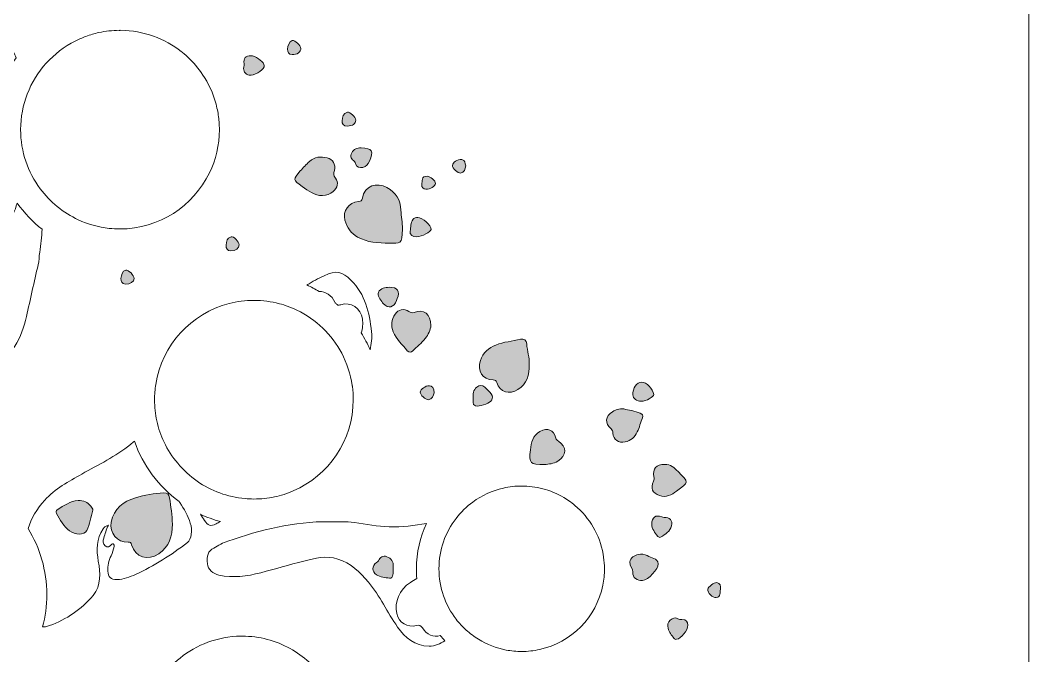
# Model space of a CAD drawing. Header units: inches. Extents: x 0 to 12, y -12 to 0.
# Drawn here: x 6.04 to 12, y -6.27 to -2.51 of the extents above; entities that cross this region are included whole.
import ezdxf

# ---------------------------------------------------------------- set-up
doc = ezdxf.new("R2010")
doc.units = ezdxf.units.IN
doc.header["$MEASUREMENT"] = 0
doc.layers.add('Layer 1', color=7, linetype='Continuous')

# ---------------------------------------------------------------- blocks, each defined once
blk = doc.blocks.new('block 2')
at = {"layer": 'Layer 1', "true_color": 0xffffff}
h = blk.add_hatch(color=7, dxfattribs=at)
h.dxf.hatch_style = 2
edge = h.paths.add_edge_path()
edge.add_spline(control_points=[(7.6438, -2.7115), (7.6727, -2.713), (7.6976, -2.6943), (7.6962, -2.6744), (7.695, -2.6575), (7.6634, -2.6267), (7.6442, -2.6272), (7.625, -2.6373), (7.6183, -2.6576), (7.6172, -2.6794), (7.6162, -2.6966), (7.6251, -2.7105), (7.6438, -2.7115)], knot_values=[0, 0, 0, 0, 1, 1, 1, 2, 2, 2, 3, 3, 3, 4, 4, 4, 4], degree=3, periodic=1)
h = blk.add_hatch(color=7, dxfattribs=at)
h.dxf.hatch_style = 2
edge = h.paths.add_edge_path()
edge.add_spline(control_points=[(7.3907, -2.8328), (7.4156, -2.8372), (7.47, -2.8069), (7.478, -2.7836), (7.4795, -2.7792), (7.4792, -2.7732), (7.4775, -2.7688), (7.4696, -2.748), (7.4239, -2.718), (7.4008, -2.7178), (7.3676, -2.7176), (7.3546, -2.7326), (7.3606, -2.7658), (7.3617, -2.7724), (7.3604, -2.7774), (7.3589, -2.7835), (7.3529, -2.8086), (7.3659, -2.8284), (7.3907, -2.8328)], knot_values=[0, 0, 0, 0, 1, 1, 1, 2, 2, 2, 3, 3, 3, 4, 4, 4, 5, 5, 5, 6, 6, 6, 6], degree=3, periodic=1)
h = blk.add_hatch(color=7, dxfattribs=at)
h.dxf.hatch_style = 2
edge = h.paths.add_edge_path()
edge.add_spline(control_points=[(7.9396, -3.1032), (7.9367, -3.1201), (7.9486, -3.1346), (7.9699, -3.1337), (8.003, -3.1326), (8.0216, -3.1197), (8.02, -3.0992), (8.0185, -3.0812), (7.9881, -3.0486), (7.9715, -3.0518), (7.9451, -3.057), (7.9429, -3.0835), (7.9396, -3.1032)], knot_values=[0, 0, 0, 0, 1, 1, 1, 2, 2, 2, 3, 3, 3, 4, 4, 4, 4], degree=3, periodic=1)
h = blk.add_hatch(color=7, dxfattribs=at)
h.dxf.hatch_style = 2
edge = h.paths.add_edge_path()
edge.add_spline(control_points=[(7.9966, -3.2926), (7.9839, -3.3152), (7.9976, -3.3294), (8.0125, -3.3437), (8.016, -3.3471), (8.0179, -3.3526), (8.0194, -3.3575), (8.0262, -3.3797), (8.0428, -3.3816), (8.0617, -3.3781), (8.0824, -3.3744), (8.0926, -3.3599), (8.101, -3.3419), (8.1286, -3.2823), (8.1184, -3.2647), (8.0517, -3.2632), (8.0292, -3.2616), (8.0093, -3.2701), (7.9966, -3.2926)], knot_values=[0, 0, 0, 0, 1, 1, 1, 2, 2, 2, 3, 3, 3, 4, 4, 4, 5, 5, 5, 6, 6, 6, 6], degree=3, periodic=1)
h = blk.add_hatch(color=7, dxfattribs=at)
h.dxf.hatch_style = 2
edge = h.paths.add_edge_path()
edge.add_spline(control_points=[(7.8516, -3.3217), (7.8141, -3.3131), (7.7768, -3.3146), (7.7466, -3.3436), (7.728, -3.3615), (7.7096, -3.3798), (7.6925, -3.3992), (7.6475, -3.4502), (7.6475, -3.4515), (7.7036, -3.4913), (7.7398, -3.5169), (7.7755, -3.5449), (7.8232, -3.5452), (7.8466, -3.5448), (7.8694, -3.5364), (7.8862, -3.5218), (7.9127, -3.4989), (7.9203, -3.4667), (7.9003, -3.4418), (7.8876, -3.4261), (7.8896, -3.4132), (7.8938, -3.3966), (7.9028, -3.3617), (7.8856, -3.3296), (7.8516, -3.3217)], knot_values=[0, 0, 0, 0, 1, 1, 1, 2, 2, 2, 3, 3, 3, 4, 4, 4, 5, 5, 5, 6, 6, 6, 7, 7, 7, 8, 8, 8, 8], degree=3, periodic=1)
h = blk.add_hatch(color=7, dxfattribs=at)
h.dxf.hatch_style = 2
edge = h.paths.add_edge_path()
edge.add_spline(control_points=[(8.6403, -3.4117), (8.6641, -3.4087), (8.6655, -3.3879), (8.6709, -3.3698), (8.6652, -3.3557), (8.6711, -3.334), (8.6477, -3.3318), (8.6208, -3.3293), (8.593, -3.3479), (8.5921, -3.3666), (8.5914, -3.3823), (8.6237, -3.4138), (8.6403, -3.4117)], knot_values=[0, 0, 0, 0, 1, 1, 1, 2, 2, 2, 3, 3, 3, 4, 4, 4, 4], degree=3, periodic=1)
h = blk.add_hatch(color=7, dxfattribs=at)
h.dxf.hatch_style = 2
edge = h.paths.add_edge_path()
edge.add_spline(control_points=[(8.4107, -3.4798), (8.4068, -3.4961), (8.4227, -3.5064), (8.4347, -3.5071), (8.4607, -3.5079), (8.4908, -3.4884), (8.4916, -3.4742), (8.4926, -3.4573), (8.4625, -3.4313), (8.4426, -3.4305), (8.405, -3.4292), (8.415, -3.4616), (8.4107, -3.4798)], knot_values=[0, 0, 0, 0, 1, 1, 1, 2, 2, 2, 3, 3, 3, 4, 4, 4, 4], degree=3, periodic=1)
h = blk.add_hatch(color=7, dxfattribs=at)
h.dxf.hatch_style = 2
edge = h.paths.add_edge_path()
edge.add_spline(control_points=[(8.2049, -3.4977), (8.1458, -3.4642), (8.0715, -3.484), (8.0597, -3.5612), (8.0574, -3.5763), (8.0501, -3.5788), (8.0371, -3.5801), (7.9775, -3.5858), (7.9418, -3.6351), (7.9568, -3.6912), (7.9682, -3.7341), (7.9922, -3.7682), (8.0316, -3.7903), (8.0891, -3.8227), (8.1521, -3.8263), (8.2203, -3.8256), (8.282, -3.8296), (8.2963, -3.835), (8.2964, -3.7428), (8.2965, -3.7057), (8.2883, -3.6685), (8.2876, -3.6313), (8.2863, -3.5696), (8.2555, -3.5265), (8.2049, -3.4977)], knot_values=[0, 0, 0, 0, 1, 1, 1, 2, 2, 2, 3, 3, 3, 4, 4, 4, 5, 5, 5, 6, 6, 6, 7, 7, 7, 8, 8, 8, 8], degree=3, periodic=1)
h = blk.add_hatch(color=7, dxfattribs=at)
h.dxf.hatch_style = 2
edge = h.paths.add_edge_path()
edge.add_spline(control_points=[(8.3591, -3.6855), (8.3436, -3.706), (8.3477, -3.7323), (8.3422, -3.7555), (8.3369, -3.7777), (8.3585, -3.7882), (8.3809, -3.7884), (8.4101, -3.788), (8.465, -3.7599), (8.466, -3.7447), (8.4677, -3.7217), (8.4136, -3.6738), (8.387, -3.6743), (8.3761, -3.6745), (8.3657, -3.6767), (8.3591, -3.6855)], knot_values=[0, 0, 0, 0, 1, 1, 1, 2, 2, 2, 3, 3, 3, 4, 4, 4, 5, 5, 5, 5], degree=3, periodic=1)
h = blk.add_hatch(color=7, dxfattribs=at)
h.dxf.hatch_style = 2
edge = h.paths.add_edge_path()
edge.add_spline(control_points=[(7.2835, -3.789), (7.2594, -3.7948), (7.255, -3.8164), (7.2539, -3.8378), (7.2528, -3.8573), (7.2615, -3.8712), (7.2816, -3.8718), (7.3105, -3.8726), (7.331, -3.8562), (7.3304, -3.8358), (7.3299, -3.8171), (7.3, -3.785), (7.2835, -3.789)], knot_values=[0, 0, 0, 0, 1, 1, 1, 2, 2, 2, 3, 3, 3, 4, 4, 4, 4], degree=3, periodic=1)
h = blk.add_hatch(color=7, dxfattribs=at)
h.dxf.hatch_style = 2
edge = h.paths.add_edge_path()
edge.add_spline(control_points=[(6.6612, -3.9856), (6.6363, -3.9914), (6.6367, -4.0155), (6.6308, -4.0348), (6.6333, -4.0519), (6.6367, -4.0683), (6.6588, -4.0689), (6.6871, -4.0697), (6.7107, -4.054), (6.7105, -4.0353), (6.7102, -4.0178), (6.6769, -3.982), (6.6612, -3.9856)], knot_values=[0, 0, 0, 0, 1, 1, 1, 2, 2, 2, 3, 3, 3, 4, 4, 4, 4], degree=3, periodic=1)
h = blk.add_hatch(color=7, dxfattribs=at)
h.dxf.hatch_style = 2
edge = h.paths.add_edge_path()
edge.add_spline(control_points=[(8.2653, -4.1539), (8.2854, -4.1146), (8.2674, -4.0864), (8.217, -4.0869), (8.1965, -4.0894), (8.1662, -4.0921), (8.1546, -4.1156), (8.1434, -4.1383), (8.1669, -4.159), (8.1786, -4.1792), (8.1796, -4.181), (8.1814, -4.1822), (8.1828, -4.1837), (8.2134, -4.2157), (8.248, -4.2075), (8.2607, -4.1653), (8.2619, -4.1614), (8.2634, -4.1575), (8.2653, -4.1539)], knot_values=[0, 0, 0, 0, 1, 1, 1, 2, 2, 2, 3, 3, 3, 4, 4, 4, 5, 5, 5, 6, 6, 6, 6], degree=3, periodic=1)
h = blk.add_hatch(color=7, dxfattribs=at)
h.dxf.hatch_style = 2
edge = h.paths.add_edge_path()
edge.add_spline(control_points=[(8.3253, -4.4626), (8.3363, -4.475), (8.3466, -4.4722), (8.3574, -4.4625), (8.383, -4.4397), (8.4089, -4.4173), (8.4307, -4.3905), (8.4504, -4.3664), (8.4624, -4.3397), (8.465, -4.3143), (8.4647, -4.2463), (8.4205, -4.2136), (8.3653, -4.2364), (8.3516, -4.242), (8.3445, -4.2359), (8.3347, -4.2298), (8.3053, -4.2117), (8.2718, -4.2183), (8.2525, -4.247), (8.2309, -4.2793), (8.2268, -4.3143), (8.2423, -4.3508), (8.261, -4.3947), (8.2944, -4.4278), (8.3253, -4.4626)], knot_values=[0, 0, 0, 0, 1, 1, 1, 2, 2, 2, 3, 3, 3, 4, 4, 4, 5, 5, 5, 6, 6, 6, 7, 7, 7, 8, 8, 8, 8], degree=3, periodic=1)
h = blk.add_hatch(color=7, dxfattribs=at)
h.dxf.hatch_style = 2
edge = h.paths.add_edge_path()
edge.add_spline(control_points=[(8.7575, -4.5201), (8.7363, -4.5825), (8.7688, -4.6339), (8.8322, -4.6356), (8.8451, -4.636), (8.8494, -4.6392), (8.8537, -4.6511), (8.8742, -4.7076), (8.9282, -4.7248), (8.9794, -4.6924), (9.0328, -4.6586), (9.0472, -4.6068), (9.0464, -4.5415), (9.0482, -4.5048), (9.0343, -4.4638), (9.0311, -4.4214), (9.0295, -4.3994), (9.0149, -4.3903), (8.9941, -4.3951), (8.9459, -4.4065), (8.8957, -4.4098), (8.8494, -4.4291), (8.8067, -4.447), (8.7731, -4.4743), (8.7575, -4.5201)], knot_values=[0, 0, 0, 0, 1, 1, 1, 2, 2, 2, 3, 3, 3, 4, 4, 4, 5, 5, 5, 6, 6, 6, 7, 7, 7, 8, 8, 8, 8], degree=3, periodic=1)
h = blk.add_hatch(color=7, dxfattribs=at)
h.dxf.hatch_style = 2
edge = h.paths.add_edge_path()
edge.add_spline(control_points=[(9.7082, -4.7618), (9.737, -4.7615), (9.7828, -4.736), (9.7819, -4.7207), (9.78, -4.6906), (9.7378, -4.6483), (9.7097, -4.6483), (9.6817, -4.6484), (9.6574, -4.6845), (9.6587, -4.724), (9.6594, -4.7448), (9.682, -4.762), (9.7082, -4.7618)], knot_values=[0, 0, 0, 0, 1, 1, 1, 2, 2, 2, 3, 3, 3, 4, 4, 4, 4], degree=3, periodic=1)
h = blk.add_hatch(color=7, dxfattribs=at)
h.dxf.hatch_style = 2
edge = h.paths.add_edge_path()
edge.add_spline(control_points=[(8.4484, -4.7523), (8.4743, -4.7498), (8.4789, -4.7282), (8.4832, -4.711), (8.4838, -4.686), (8.4719, -4.6693), (8.4563, -4.6696), (8.4317, -4.67), (8.4029, -4.6905), (8.4017, -4.7083), (8.4008, -4.722), (8.4324, -4.7538), (8.4484, -4.7523)], knot_values=[0, 0, 0, 0, 1, 1, 1, 2, 2, 2, 3, 3, 3, 4, 4, 4, 4], degree=3, periodic=1)
h = blk.add_hatch(color=7, dxfattribs=at)
h.dxf.hatch_style = 2
edge = h.paths.add_edge_path()
edge.add_spline(control_points=[(8.7293, -4.7884), (8.7483, -4.7948), (8.805, -4.7767), (8.8181, -4.7609), (8.8376, -4.7375), (8.8323, -4.7241), (8.784, -4.6779), (8.7684, -4.663), (8.7521, -4.6665), (8.7363, -4.6785), (8.7147, -4.695), (8.7126, -4.7185), (8.7141, -4.7469), (8.7177, -4.7586), (8.705, -4.7803), (8.7293, -4.7884)], knot_values=[0, 0, 0, 0, 1, 1, 1, 2, 2, 2, 3, 3, 3, 4, 4, 4, 5, 5, 5, 5], degree=3, periodic=1)
h = blk.add_hatch(color=7, dxfattribs=at)
h.dxf.hatch_style = 2
edge = h.paths.add_edge_path()
edge.add_spline(control_points=[(9.6061, -4.8071), (9.5764, -4.8045), (9.5568, -4.812), (9.5394, -4.8232), (9.4948, -4.8517), (9.491, -4.8907), (9.5296, -4.9245), (9.5389, -4.9326), (9.5398, -4.9402), (9.5407, -4.951), (9.5436, -4.9888), (9.5762, -5.0118), (9.6132, -5.0025), (9.6463, -4.9942), (9.6712, -4.9742), (9.6849, -4.9432), (9.697, -4.9159), (9.7054, -4.887), (9.7159, -4.859), (9.721, -4.8452), (9.7156, -4.8384), (9.7029, -4.8327), (9.6694, -4.8178), (9.6332, -4.8141), (9.6061, -4.8071)], knot_values=[0, 0, 0, 0, 1, 1, 1, 2, 2, 2, 3, 3, 3, 4, 4, 4, 5, 5, 5, 6, 6, 6, 7, 7, 7, 8, 8, 8, 8], degree=3, periodic=1)
h = blk.add_hatch(color=7, dxfattribs=at)
h.dxf.hatch_style = 2
edge = h.paths.add_edge_path()
edge.add_spline(control_points=[(9.0528, -5.0489), (9.0445, -5.1321), (9.0491, -5.1359), (9.1374, -5.1354), (9.1624, -5.1338), (9.1904, -5.1312), (9.2151, -5.1159), (9.2678, -5.0833), (9.2694, -5.0319), (9.2187, -4.9974), (9.2117, -4.9926), (9.2063, -4.9884), (9.2038, -4.9791), (9.1904, -4.9292), (9.1547, -4.9152), (9.1095, -4.9407), (9.0671, -4.9646), (9.0571, -5.0062), (9.0528, -5.0489)], knot_values=[0, 0, 0, 0, 1, 1, 1, 2, 2, 2, 3, 3, 3, 4, 4, 4, 5, 5, 5, 6, 6, 6, 6], degree=3, periodic=1)
h = blk.add_hatch(color=7, dxfattribs=at)
h.dxf.hatch_style = 2
edge = h.paths.add_edge_path()
edge.add_spline(control_points=[(9.8165, -5.3194), (9.8557, -5.333), (9.8871, -5.3154), (9.9173, -5.2936), (9.9907, -5.2409), (9.9908, -5.2407), (9.9261, -5.1774), (9.9038, -5.1555), (9.8811, -5.1335), (9.848, -5.1356), (9.7971, -5.1352), (9.7752, -5.16), (9.7832, -5.2083), (9.7848, -5.2177), (9.7859, -5.2256), (9.7813, -5.235), (9.7615, -5.2753), (9.7739, -5.3045), (9.8165, -5.3194)], knot_values=[0, 0, 0, 0, 1, 1, 1, 2, 2, 2, 3, 3, 3, 4, 4, 4, 5, 5, 5, 6, 6, 6, 6], degree=3, periodic=1)
h = blk.add_hatch(color=7, dxfattribs=at)
h.dxf.hatch_style = 2
edge = h.paths.add_edge_path()
edge.add_spline(control_points=[(6.6743, -5.5952), (6.6887, -5.5942), (6.691, -5.5983), (6.6946, -5.6101), (6.718, -5.6846), (6.7904, -5.7082), (6.8556, -5.6638), (6.9181, -5.6212), (6.9355, -5.5584), (6.9367, -5.4883), (6.935, -5.4357), (6.927, -5.3845), (6.9194, -5.3331), (6.9161, -5.3108), (6.9084, -5.3028), (6.8859, -5.3035), (6.8284, -5.3054), (6.7723, -5.3167), (6.7177, -5.3329), (6.6452, -5.3545), (6.5902, -5.3956), (6.5742, -5.4764), (6.5617, -5.5393), (6.6098, -5.5995), (6.6743, -5.5952)], knot_values=[0, 0, 0, 0, 1, 1, 1, 2, 2, 2, 3, 3, 3, 4, 4, 4, 5, 5, 5, 6, 6, 6, 7, 7, 7, 8, 8, 8, 8], degree=3, periodic=1)
h = blk.add_hatch(color=7, dxfattribs=at)
h.dxf.hatch_style = 2
edge = h.paths.add_edge_path()
edge.add_spline(control_points=[(6.3284, -5.5282), (6.3622, -5.5538), (6.4142, -5.5553), (6.4295, -5.5254), (6.4481, -5.4889), (6.4553, -5.4464), (6.4653, -5.4059), (6.467, -5.399), (6.4592, -5.3885), (6.4536, -5.3814), (6.4357, -5.3588), (6.4112, -5.3491), (6.3785, -5.3481), (6.3348, -5.3538), (6.2945, -5.3768), (6.2555, -5.403), (6.2473, -5.4085), (6.2458, -5.4159), (6.2505, -5.4246), (6.2712, -5.4631), (6.2928, -5.5013), (6.3284, -5.5282)], knot_values=[0, 0, 0, 0, 1, 1, 1, 2, 2, 2, 3, 3, 3, 4, 4, 4, 5, 5, 5, 6, 6, 6, 7, 7, 7, 7], degree=3, periodic=1)
h = blk.add_hatch(color=7, dxfattribs=at)
h.dxf.hatch_style = 2
edge = h.paths.add_edge_path()
edge.add_spline(control_points=[(9.8231, -5.5651), (9.8509, -5.5487), (9.8789, -5.5316), (9.8877, -5.4977), (9.8955, -5.4677), (9.8767, -5.4471), (9.8443, -5.4483), (9.8389, -5.4485), (9.8346, -5.4476), (9.8297, -5.4457), (9.7944, -5.4318), (9.771, -5.447), (9.7701, -5.4897), (9.7717, -5.5147), (9.788, -5.5385), (9.8063, -5.5612), (9.8105, -5.5664), (9.8171, -5.5687), (9.8231, -5.5651)], knot_values=[0, 0, 0, 0, 1, 1, 1, 2, 2, 2, 3, 3, 3, 4, 4, 4, 5, 5, 5, 6, 6, 6, 6], degree=3, periodic=1)
h = blk.add_hatch(color=7, dxfattribs=at)
h.dxf.hatch_style = 2
edge = h.paths.add_edge_path()
edge.add_spline(control_points=[(9.7432, -5.6745), (9.727, -5.6651), (9.7091, -5.6648), (9.6917, -5.6679), (9.6654, -5.6726), (9.6469, -5.6876), (9.6408, -5.711), (9.6384, -5.7366), (9.6599, -5.7499), (9.6585, -5.773), (9.6565, -5.8047), (9.6845, -5.8262), (9.7155, -5.8219), (9.7486, -5.8173), (9.8122, -5.7558), (9.8087, -5.7224), (9.8052, -5.6896), (9.7671, -5.6882), (9.7432, -5.6745)], knot_values=[0, 0, 0, 0, 1, 1, 1, 2, 2, 2, 3, 3, 3, 4, 4, 4, 5, 5, 5, 6, 6, 6, 6], degree=3, periodic=1)
h = blk.add_hatch(color=7, dxfattribs=at)
h.dxf.hatch_style = 2
edge = h.paths.add_edge_path()
edge.add_spline(control_points=[(8.1427, -5.7874), (8.1658, -5.803), (8.1938, -5.8034), (8.22, -5.8082), (8.2316, -5.8103), (8.2387, -5.8), (8.2403, -5.7888), (8.242, -5.7775), (8.242, -5.7661), (8.2423, -5.7616), (8.2423, -5.7495), (8.2421, -5.7443), (8.2424, -5.7391), (8.2439, -5.7105), (8.2299, -5.6909), (8.2045, -5.6812), (8.1807, -5.672), (8.1653, -5.6849), (8.1549, -5.7061), (8.1529, -5.7102), (8.147, -5.7124), (8.1429, -5.7156), (8.1154, -5.7365), (8.1148, -5.7687), (8.1427, -5.7874)], knot_values=[0, 0, 0, 0, 1, 1, 1, 2, 2, 2, 3, 3, 3, 4, 4, 4, 5, 5, 5, 6, 6, 6, 7, 7, 7, 8, 8, 8, 8], degree=3, periodic=1)
h = blk.add_hatch(color=7, dxfattribs=at)
h.dxf.hatch_style = 2
edge = h.paths.add_edge_path()
edge.add_spline(control_points=[(10.102, -5.8728), (10.1007, -5.8954), (10.128, -5.9253), (10.1514, -5.9227), (10.1829, -5.9192), (10.1714, -5.8902), (10.1773, -5.8751), (10.1797, -5.8534), (10.175, -5.8379), (10.1547, -5.8345), (10.1394, -5.8319), (10.1027, -5.8602), (10.102, -5.8728)], knot_values=[0, 0, 0, 0, 1, 1, 1, 2, 2, 2, 3, 3, 3, 4, 4, 4, 4], degree=3, periodic=1)
h = blk.add_hatch(color=7, dxfattribs=at)
h.dxf.hatch_style = 2
edge = h.paths.add_edge_path()
edge.add_spline(control_points=[(9.9178, -6.1697), (9.9434, -6.1655), (9.9841, -6.1173), (9.984, -6.0861), (9.9835, -6.0673), (9.9752, -6.0518), (9.9492, -6.0525), (9.9409, -6.0528), (9.9324, -6.0538), (9.925, -6.0487), (9.9073, -6.0364), (9.8935, -6.0464), (9.8802, -6.0569), (9.8641, -6.0694), (9.862, -6.0866), (9.8672, -6.1047), (9.8736, -6.127), (9.8863, -6.1459), (9.902, -6.1628), (9.9063, -6.1675), (9.91, -6.171), (9.9178, -6.1697)], knot_values=[0, 0, 0, 0, 1, 1, 1, 2, 2, 2, 3, 3, 3, 4, 4, 4, 5, 5, 5, 6, 6, 6, 7, 7, 7, 7], degree=3, periodic=1)
at = {"layer": 'Layer 1', "lineweight": 0}
for points, knots in [([(5.9974, -2.6944), (6.0024, -2.7064), (6.0071, -2.7183), (6.0117, -2.7303), (5.9308, -2.8469), (5.8822, -2.9876), (5.8792, -3.1391), (5.8792, -3.1391), (5.8792, -3.1392), (5.8792, -3.1392), (5.8786, -3.1385), (5.8782, -3.1379), (5.8776, -3.1373), (5.8567, -3.1105), (5.8306, -3.0899), (5.8043, -3.091), (5.7451, -3.09), (5.723, -3.1162), (5.7342, -3.1628), (5.7367, -3.1733), (5.7328, -3.1802), (5.728, -3.1885), (5.71, -3.2195), (5.7193, -3.2464), (5.7508, -3.2635), (5.7921, -3.2859), (5.8268, -3.2693), (5.8608, -3.247), (5.8693, -3.2414), (5.8764, -3.2367), (5.8829, -3.2323), (5.8829, -3.2323), (5.8829, -3.2323), (5.8829, -3.2323), (5.8883, -3.2862), (5.8997, -3.3384), (5.9161, -3.3883), (5.9161, -3.3884), (5.9162, -3.3885), (5.9162, -3.3886), (5.8925, -3.3842), (5.8688, -3.3802), (5.8449, -3.3773), (5.7691, -3.3683), (5.6967, -3.3771), (5.6386, -3.4332), (5.548, -3.5205), (5.587, -3.6264), (5.6694, -3.6484), (5.6836, -3.6522), (5.6859, -3.6592), (5.6843, -3.6733), (5.6758, -3.7481), (5.7283, -3.8068), (5.8075, -3.806), (5.8685, -3.8005), (5.9233, -3.7728), (5.9613, -3.7165), (5.9881, -3.6769), (6.0054, -3.634), (6.0185, -3.5898), (6.0603, -3.6479), (6.11, -3.6999), (6.1662, -3.744), (6.1637, -3.7896), (6.1586, -3.835), (6.1517, -3.8804), (6.1479, -3.905), (6.1482, -3.9298), (6.1424, -3.9546), (6.1183, -4.0562), (6.0975, -4.1586), (6.0729, -4.2601), (6.0579, -4.3215), (6.0401, -4.3825), (6.0049, -4.4361), (5.9799, -4.4741), (5.9481, -4.4811), (5.9125, -4.4534), (5.8383, -4.3959), (5.7907, -4.3186), (5.7574, -4.2325), (5.7325, -4.169), (5.7188, -4.1028), (5.706, -4.0362), (5.7069, -4.0204), (5.7075, -4.0044), (5.7075, -3.9884), (5.7075, -3.7129), (5.5575, -3.4716), (5.3351, -3.342), (5.3573, -3.3431), (5.3794, -3.3435), (5.4014, -3.3398), (5.4656, -3.3433), (5.5239, -3.3298), (5.5709, -3.2836), (5.6398, -3.2157), (5.6369, -3.1046), (5.5283, -3.0857), (5.5116, -3.0828), (5.5144, -3.0711), (5.5128, -3.0601), (5.5053, -3.0065), (5.4545, -2.9657), (5.4047, -2.9747), (5.338, -2.9866), (5.2911, -3.0245), (5.2686, -3.0885), (5.2452, -3.1553), (5.2405, -3.2251), (5.2394, -3.2952), (5.2394, -3.2952), (5.2394, -3.2951), (5.2393, -3.2951), (5.2011, -3.2796), (5.1614, -3.2672), (5.1204, -3.2583), (5.1076, -3.1846), (5.1225, -3.1121), (5.1461, -3.0404), (5.1615, -2.9939), (5.18, -2.9483), (5.1972, -2.9022), (5.206, -2.9026), (5.2149, -2.9028), (5.2237, -2.9028), (5.3318, -2.9028), (5.4336, -2.8751), (5.5222, -2.8264), (5.5509, -2.8853), (5.5784, -2.945), (5.6261, -2.9924), (5.684, -3.0499), (5.7685, -3.069), (5.8351, -3.0391), (5.8866, -3.0161), (5.9129, -2.9526), (5.8913, -2.9008), (5.8845, -2.8844), (5.8849, -2.8771), (5.9035, -2.8682), (5.9607, -2.841), (5.9804, -2.7721), (5.9482, -2.7171), (5.9101, -2.6518), (5.8516, -2.6226), (5.7746, -2.6243), (5.7651, -2.6231), (5.754, -2.6235), (5.742, -2.625), (5.7853, -2.56), (5.8168, -2.4865), (5.8333, -2.4075), (5.8338, -2.408), (5.834, -2.4084), (5.8344, -2.409), (5.8988, -2.4986), (5.9553, -2.5926), (5.9974, -2.6944)], [0, 0, 0, 0, 1, 1, 1, 2, 2, 2, 3, 3, 3, 4, 4, 4, 5, 5, 5, 6, 6, 6, 7, 7, 7, 8, 8, 8, 9, 9, 9, 10, 10, 10, 11, 11, 11, 12, 12, 12, 13, 13, 13, 14, 14, 14, 15, 15, 15, 16, 16, 16, 17, 17, 17, 18, 18, 18, 19, 19, 19, 20, 20, 20, 21, 21, 21, 22, 22, 22, 23, 23, 23, 24, 24, 24, 25, 25, 25, 26, 26, 26, 27, 27, 27, 28, 28, 28, 29, 29, 29, 30, 30, 30, 31, 31, 31, 32, 32, 32, 33, 33, 33, 34, 34, 34, 35, 35, 35, 36, 36, 36, 37, 37, 37, 38, 38, 38, 39, 39, 39, 40, 40, 40, 41, 41, 41, 42, 42, 42, 43, 43, 43, 44, 44, 44, 45, 45, 45, 46, 46, 46, 47, 47, 47, 48, 48, 48, 49, 49, 49, 50, 50, 50, 51, 51, 51, 52, 52, 52, 53, 53, 53, 53]), ([(6.989, -2.6933), (6.9954, -2.6982), (7.0015, -2.7033), (7.0076, -2.7086), (7.0179, -2.7172), (7.0278, -2.7262), (7.0372, -2.7357), (7.0715, -2.769), (7.1015, -2.8065), (7.1267, -2.8475), (7.1606, -2.9022), (7.1857, -2.963), (7.2, -3.0278), (7.206, -3.0543), (7.2101, -3.0815), (7.2124, -3.1093), (7.2135, -3.1244), (7.214, -3.1397), (7.214, -3.1551), (7.214, -3.2465), (7.1931, -3.3332), (7.1556, -3.4104), (7.0604, -3.6068), (6.859, -3.7426), (6.6265, -3.7426), (6.6049, -3.7426), (6.5836, -3.7415), (6.5625, -3.7391), (6.4981, -3.7321), (6.4367, -3.7146), (6.3801, -3.6883), (6.2904, -3.6468), (6.2129, -3.5832), (6.1546, -3.5044), (6.0821, -3.4066), (6.039, -3.2858), (6.039, -3.1551), (6.039, -3.0809), (6.0529, -3.0098), (6.0782, -2.9444), (6.1304, -2.8086), (6.2319, -2.6969), (6.3606, -2.6314), (6.3814, -2.6208), (6.4028, -2.6115), (6.4247, -2.6033), (6.4249, -2.6033), (6.4249, -2.6033), (6.4249, -2.6033), (6.45, -2.5941), (6.4757, -2.5866), (6.5022, -2.5809), (6.5407, -2.5725), (6.5806, -2.568), (6.6215, -2.5676), (6.6217, -2.5676), (6.6217, -2.5676), (6.6218, -2.5676), (6.6222, -2.5678), (6.6226, -2.5679), (6.6231, -2.5679), (6.6258, -2.5682), (6.6285, -2.568), (6.6311, -2.5676), (6.6313, -2.5676), (6.6313, -2.5676), (6.6314, -2.5676), (6.6314, -2.5676), (6.6315, -2.5676), (6.6315, -2.5676), (6.7664, -2.5687), (6.8903, -2.6155), (6.989, -2.6933)], [0, 0, 0, 0, 1, 1, 1, 2, 2, 2, 3, 3, 3, 4, 4, 4, 5, 5, 5, 6, 6, 6, 7, 7, 7, 8, 8, 8, 9, 9, 9, 10, 10, 10, 11, 11, 11, 12, 12, 12, 13, 13, 13, 14, 14, 14, 15, 15, 15, 16, 16, 16, 17, 17, 17, 18, 18, 18, 19, 19, 19, 20, 20, 20, 21, 21, 21, 22, 22, 22, 23, 23, 23, 24, 24, 24, 24]), ([(7.6438, -2.7115), (7.6727, -2.713), (7.6976, -2.6943), (7.6962, -2.6744), (7.695, -2.6575), (7.6634, -2.6267), (7.6442, -2.6272), (7.625, -2.6373), (7.6183, -2.6576), (7.6172, -2.6794), (7.6162, -2.6966), (7.6251, -2.7105), (7.6438, -2.7115)], [0, 0, 0, 0, 1, 1, 1, 2, 2, 2, 3, 3, 3, 4, 4, 4, 4]), ([(7.3907, -2.8328), (7.4156, -2.8372), (7.47, -2.8069), (7.478, -2.7836), (7.4795, -2.7792), (7.4792, -2.7732), (7.4775, -2.7688), (7.4696, -2.748), (7.4239, -2.718), (7.4008, -2.7178), (7.3676, -2.7176), (7.3546, -2.7326), (7.3606, -2.7658), (7.3617, -2.7724), (7.3604, -2.7774), (7.3589, -2.7835), (7.3529, -2.8086), (7.3659, -2.8284), (7.3907, -2.8328)], [0, 0, 0, 0, 1, 1, 1, 2, 2, 2, 3, 3, 3, 4, 4, 4, 5, 5, 5, 6, 6, 6, 6]), ([(7.9396, -3.1032), (7.9367, -3.1201), (7.9486, -3.1346), (7.9699, -3.1337), (8.003, -3.1326), (8.0216, -3.1197), (8.02, -3.0992), (8.0185, -3.0812), (7.9881, -3.0486), (7.9715, -3.0518), (7.9451, -3.057), (7.9429, -3.0835), (7.9396, -3.1032)], [0, 0, 0, 0, 1, 1, 1, 2, 2, 2, 3, 3, 3, 4, 4, 4, 4]), ([(7.9966, -3.2926), (7.9839, -3.3152), (7.9976, -3.3294), (8.0125, -3.3437), (8.016, -3.3471), (8.0179, -3.3526), (8.0194, -3.3575), (8.0262, -3.3797), (8.0428, -3.3816), (8.0617, -3.3781), (8.0824, -3.3744), (8.0926, -3.3599), (8.101, -3.3419), (8.1286, -3.2823), (8.1184, -3.2647), (8.0517, -3.2632), (8.0292, -3.2616), (8.0093, -3.2701), (7.9966, -3.2926)], [0, 0, 0, 0, 1, 1, 1, 2, 2, 2, 3, 3, 3, 4, 4, 4, 5, 5, 5, 6, 6, 6, 6]), ([(7.8516, -3.3217), (7.8141, -3.3131), (7.7768, -3.3146), (7.7466, -3.3436), (7.728, -3.3615), (7.7096, -3.3798), (7.6925, -3.3992), (7.6475, -3.4502), (7.6475, -3.4515), (7.7036, -3.4913), (7.7398, -3.5169), (7.7755, -3.5449), (7.8232, -3.5452), (7.8466, -3.5448), (7.8694, -3.5364), (7.8862, -3.5218), (7.9127, -3.4989), (7.9203, -3.4667), (7.9003, -3.4418), (7.8876, -3.4261), (7.8896, -3.4132), (7.8938, -3.3966), (7.9028, -3.3617), (7.8856, -3.3296), (7.8516, -3.3217)], [0, 0, 0, 0, 1, 1, 1, 2, 2, 2, 3, 3, 3, 4, 4, 4, 5, 5, 5, 6, 6, 6, 7, 7, 7, 8, 8, 8, 8]), ([(8.6403, -3.4117), (8.6641, -3.4087), (8.6655, -3.3879), (8.6709, -3.3698), (8.6652, -3.3557), (8.6711, -3.334), (8.6477, -3.3318), (8.6208, -3.3293), (8.593, -3.3479), (8.5921, -3.3666), (8.5914, -3.3823), (8.6237, -3.4138), (8.6403, -3.4117)], [0, 0, 0, 0, 1, 1, 1, 2, 2, 2, 3, 3, 3, 4, 4, 4, 4]), ([(8.4107, -3.4798), (8.4068, -3.4961), (8.4227, -3.5064), (8.4347, -3.5071), (8.4607, -3.5079), (8.4908, -3.4884), (8.4916, -3.4742), (8.4926, -3.4573), (8.4625, -3.4313), (8.4426, -3.4305), (8.405, -3.4292), (8.415, -3.4616), (8.4107, -3.4798)], [0, 0, 0, 0, 1, 1, 1, 2, 2, 2, 3, 3, 3, 4, 4, 4, 4]), ([(8.2049, -3.4977), (8.1458, -3.4642), (8.0715, -3.484), (8.0597, -3.5612), (8.0574, -3.5763), (8.0501, -3.5788), (8.0371, -3.5801), (7.9775, -3.5858), (7.9418, -3.6351), (7.9568, -3.6912), (7.9682, -3.7341), (7.9922, -3.7682), (8.0316, -3.7903), (8.0891, -3.8227), (8.1521, -3.8263), (8.2203, -3.8256), (8.282, -3.8296), (8.2963, -3.835), (8.2964, -3.7428), (8.2965, -3.7057), (8.2883, -3.6685), (8.2876, -3.6313), (8.2863, -3.5696), (8.2555, -3.5265), (8.2049, -3.4977)], [0, 0, 0, 0, 1, 1, 1, 2, 2, 2, 3, 3, 3, 4, 4, 4, 5, 5, 5, 6, 6, 6, 7, 7, 7, 8, 8, 8, 8]), ([(8.3591, -3.6855), (8.3436, -3.706), (8.3477, -3.7323), (8.3422, -3.7555), (8.3369, -3.7777), (8.3585, -3.7882), (8.3809, -3.7884), (8.4101, -3.788), (8.465, -3.7599), (8.466, -3.7447), (8.4677, -3.7217), (8.4136, -3.6738), (8.387, -3.6743), (8.3761, -3.6745), (8.3657, -3.6767), (8.3591, -3.6855)], [0, 0, 0, 0, 1, 1, 1, 2, 2, 2, 3, 3, 3, 4, 4, 4, 5, 5, 5, 5]), ([(7.2835, -3.789), (7.2594, -3.7948), (7.255, -3.8164), (7.2539, -3.8378), (7.2528, -3.8573), (7.2615, -3.8712), (7.2816, -3.8718), (7.3105, -3.8726), (7.331, -3.8562), (7.3304, -3.8358), (7.3299, -3.8171), (7.3, -3.785), (7.2835, -3.789)], [0, 0, 0, 0, 1, 1, 1, 2, 2, 2, 3, 3, 3, 4, 4, 4, 4]), ([(6.6612, -3.9856), (6.6363, -3.9914), (6.6367, -4.0155), (6.6308, -4.0348), (6.6333, -4.0519), (6.6367, -4.0683), (6.6588, -4.0689), (6.6871, -4.0697), (6.7107, -4.054), (6.7105, -4.0353), (6.7102, -4.0178), (6.6769, -3.982), (6.6612, -3.9856)], [0, 0, 0, 0, 1, 1, 1, 2, 2, 2, 3, 3, 3, 4, 4, 4, 4]), ([(7.8336, -4.0189), (7.906, -3.9846), (7.9418, -3.995), (7.9919, -4.0448), (8.0769, -4.1293), (8.1017, -4.2378), (8.1136, -4.3501), (8.1176, -4.3868), (8.1132, -4.4223), (8.1051, -4.4575), (8.0901, -4.4225), (8.0725, -4.3889), (8.0525, -4.3569), (8.0525, -4.3569), (8.0525, -4.3568), (8.0525, -4.3568), (8.061, -4.3314), (8.0635, -4.3033), (8.0597, -4.2733), (8.0522, -4.2123), (7.9896, -4.1711), (7.9322, -4.1904), (7.9246, -4.193), (7.9188, -4.1941), (7.9142, -4.1933), (7.9142, -4.1933), (7.914, -4.1933), (7.914, -4.1933), (7.9096, -4.1891), (7.9049, -4.1851), (7.9003, -4.1814), (7.8993, -4.1797), (7.8982, -4.1778), (7.8972, -4.1755), (7.8783, -4.1347), (7.8425, -4.1126), (7.8044, -4.1121), (7.8044, -4.1119), (7.8043, -4.1119), (7.8043, -4.1119), (7.8043, -4.1119), (7.8037, -4.1119), (7.8037, -4.1119), (7.7807, -4.098), (7.7568, -4.0853), (7.7321, -4.0739), (7.7647, -4.0537), (7.7986, -4.0355), (7.8336, -4.0189)], [0, 0, 0, 0, 1, 1, 1, 2, 2, 2, 3, 3, 3, 4, 4, 4, 5, 5, 5, 6, 6, 6, 7, 7, 7, 8, 8, 8, 9, 9, 9, 10, 10, 10, 11, 11, 11, 12, 12, 12, 13, 13, 13, 14, 14, 14, 15, 15, 15, 16, 16, 16, 16]), ([(8.2653, -4.1539), (8.2854, -4.1146), (8.2674, -4.0864), (8.217, -4.0869), (8.1965, -4.0894), (8.1662, -4.0921), (8.1546, -4.1156), (8.1434, -4.1383), (8.1669, -4.159), (8.1786, -4.1792), (8.1796, -4.181), (8.1814, -4.1822), (8.1828, -4.1837), (8.2134, -4.2157), (8.248, -4.2075), (8.2607, -4.1653), (8.2619, -4.1614), (8.2634, -4.1575), (8.2653, -4.1539)], [0, 0, 0, 0, 1, 1, 1, 2, 2, 2, 3, 3, 3, 4, 4, 4, 5, 5, 5, 6, 6, 6, 6]), ([(7.2714, -4.1834), (7.2715, -4.1834), (7.2715, -4.1834), (7.2715, -4.1834), (7.3185, -4.1712), (7.3676, -4.1648), (7.4182, -4.1648), (7.4701, -4.1648), (7.5206, -4.1716), (7.5686, -4.1844), (7.6046, -4.1939), (7.6393, -4.2068), (7.6722, -4.2228), (7.7854, -4.2772), (7.8785, -4.3668), (7.9372, -4.4775), (7.9683, -4.5359), (7.9899, -4.6004), (7.9997, -4.6684), (7.9997, -4.6686), (7.9997, -4.6686), (7.9997, -4.6687), (8, -4.6703), (8.0003, -4.6718), (8.0006, -4.6733), (8.0006, -4.6733), (8.0006, -4.6737), (8.0006, -4.6737), (8.0006, -4.6739), (8.0006, -4.6739), (8.0006, -4.674), (8.0006, -4.6741), (8.0006, -4.6741), (8.0006, -4.6743), (8.0039, -4.6998), (8.0057, -4.7258), (8.0057, -4.7523), (8.0057, -4.9939), (7.8592, -5.2018), (7.6504, -5.2919), (7.6151, -5.3072), (7.5781, -5.3191), (7.5396, -5.3272), (7.5004, -5.3355), (7.4599, -5.3398), (7.4182, -5.3398), (7.4004, -5.3398), (7.3829, -5.339), (7.3656, -5.3375), (7.2614, -5.3282), (7.1649, -5.2915), (7.0835, -5.2347), (7.0401, -5.2047), (7.0013, -5.169), (6.9678, -5.1287), (6.9357, -5.0907), (6.9086, -5.0486), (6.8871, -5.0033), (6.8683, -4.9636), (6.8537, -4.9215), (6.8442, -4.8776), (6.8353, -4.8372), (6.8307, -4.7954), (6.8307, -4.7523), (6.8307, -4.7215), (6.8331, -4.6912), (6.8378, -4.6616), (6.8739, -4.4291), (7.0468, -4.2414), (7.2714, -4.1834)], [0, 0, 0, 0, 1, 1, 1, 2, 2, 2, 3, 3, 3, 4, 4, 4, 5, 5, 5, 6, 6, 6, 7, 7, 7, 8, 8, 8, 9, 9, 9, 10, 10, 10, 11, 11, 11, 12, 12, 12, 13, 13, 13, 14, 14, 14, 15, 15, 15, 16, 16, 16, 17, 17, 17, 18, 18, 18, 19, 19, 19, 20, 20, 20, 21, 21, 21, 22, 22, 22, 23, 23, 23, 23]), ([(8.3253, -4.4626), (8.3363, -4.475), (8.3466, -4.4722), (8.3574, -4.4625), (8.383, -4.4397), (8.4089, -4.4173), (8.4307, -4.3905), (8.4504, -4.3664), (8.4624, -4.3397), (8.465, -4.3143), (8.4647, -4.2463), (8.4205, -4.2136), (8.3653, -4.2364), (8.3516, -4.242), (8.3445, -4.2359), (8.3347, -4.2298), (8.3053, -4.2117), (8.2718, -4.2183), (8.2525, -4.247), (8.2309, -4.2793), (8.2268, -4.3143), (8.2423, -4.3508), (8.261, -4.3947), (8.2944, -4.4278), (8.3253, -4.4626)], [0, 0, 0, 0, 1, 1, 1, 2, 2, 2, 3, 3, 3, 4, 4, 4, 5, 5, 5, 6, 6, 6, 7, 7, 7, 8, 8, 8, 8]), ([(8.7575, -4.5201), (8.7363, -4.5825), (8.7688, -4.6339), (8.8322, -4.6356), (8.8451, -4.636), (8.8494, -4.6392), (8.8537, -4.6511), (8.8742, -4.7076), (8.9282, -4.7248), (8.9794, -4.6924), (9.0328, -4.6586), (9.0472, -4.6068), (9.0464, -4.5415), (9.0482, -4.5048), (9.0343, -4.4638), (9.0311, -4.4214), (9.0295, -4.3994), (9.0149, -4.3903), (8.9941, -4.3951), (8.9459, -4.4065), (8.8957, -4.4098), (8.8494, -4.4291), (8.8067, -4.447), (8.7731, -4.4743), (8.7575, -4.5201)], [0, 0, 0, 0, 1, 1, 1, 2, 2, 2, 3, 3, 3, 4, 4, 4, 5, 5, 5, 6, 6, 6, 7, 7, 7, 8, 8, 8, 8]), ([(9.7082, -4.7618), (9.737, -4.7615), (9.7828, -4.736), (9.7819, -4.7207), (9.78, -4.6906), (9.7378, -4.6483), (9.7097, -4.6483), (9.6817, -4.6484), (9.6574, -4.6845), (9.6587, -4.724), (9.6594, -4.7448), (9.682, -4.762), (9.7082, -4.7618)], [0, 0, 0, 0, 1, 1, 1, 2, 2, 2, 3, 3, 3, 4, 4, 4, 4]), ([(8.4484, -4.7523), (8.4743, -4.7498), (8.4789, -4.7282), (8.4832, -4.711), (8.4838, -4.686), (8.4719, -4.6693), (8.4563, -4.6696), (8.4317, -4.67), (8.4029, -4.6905), (8.4017, -4.7083), (8.4008, -4.722), (8.4324, -4.7538), (8.4484, -4.7523)], [0, 0, 0, 0, 1, 1, 1, 2, 2, 2, 3, 3, 3, 4, 4, 4, 4]), ([(8.7293, -4.7884), (8.7483, -4.7948), (8.805, -4.7767), (8.8181, -4.7609), (8.8376, -4.7375), (8.8323, -4.7241), (8.784, -4.6779), (8.7684, -4.663), (8.7521, -4.6665), (8.7363, -4.6785), (8.7147, -4.695), (8.7126, -4.7185), (8.7141, -4.7469), (8.7177, -4.7586), (8.705, -4.7803), (8.7293, -4.7884)], [0, 0, 0, 0, 1, 1, 1, 2, 2, 2, 3, 3, 3, 4, 4, 4, 5, 5, 5, 5]), ([(9.6061, -4.8071), (9.5764, -4.8045), (9.5568, -4.812), (9.5394, -4.8232), (9.4948, -4.8517), (9.491, -4.8907), (9.5296, -4.9245), (9.5389, -4.9326), (9.5398, -4.9402), (9.5407, -4.951), (9.5436, -4.9888), (9.5762, -5.0118), (9.6132, -5.0025), (9.6463, -4.9942), (9.6712, -4.9742), (9.6849, -4.9432), (9.697, -4.9159), (9.7054, -4.887), (9.7159, -4.859), (9.721, -4.8452), (9.7156, -4.8384), (9.7029, -4.8327), (9.6694, -4.8178), (9.6332, -4.8141), (9.6061, -4.8071)], [0, 0, 0, 0, 1, 1, 1, 2, 2, 2, 3, 3, 3, 4, 4, 4, 5, 5, 5, 6, 6, 6, 7, 7, 7, 8, 8, 8, 8]), ([(9.0528, -5.0489), (9.0445, -5.1321), (9.0491, -5.1359), (9.1374, -5.1354), (9.1624, -5.1338), (9.1904, -5.1312), (9.2151, -5.1159), (9.2678, -5.0833), (9.2694, -5.0319), (9.2187, -4.9974), (9.2117, -4.9926), (9.2063, -4.9884), (9.2038, -4.9791), (9.1904, -4.9292), (9.1547, -4.9152), (9.1095, -4.9407), (9.0671, -4.9646), (9.0571, -5.0062), (9.0528, -5.0489)], [0, 0, 0, 0, 1, 1, 1, 2, 2, 2, 3, 3, 3, 4, 4, 4, 5, 5, 5, 6, 6, 6, 6]), ([(6.1812, -5.3476), (6.2424, -5.2786), (6.3226, -5.2365), (6.4011, -5.1921), (6.4985, -5.1368), (6.6004, -5.0882), (6.6876, -5.0172), (6.6957, -5.0107), (6.7037, -5.004), (6.7118, -4.9972), (6.7619, -5.1415), (6.855, -5.2658), (6.9758, -5.3547), (6.9772, -5.3568), (6.9785, -5.3589), (6.9799, -5.3609), (7.0051, -5.3993), (7.0279, -5.4383), (7.0422, -5.4822), (7.056, -5.5237), (7.0493, -5.58), (7.0257, -5.5975), (6.929, -5.6693), (6.8294, -5.7369), (6.7186, -5.7857), (6.6837, -5.8012), (6.6481, -5.8165), (6.6086, -5.8164), (6.5718, -5.8159), (6.5572, -5.8022), (6.5553, -5.7662), (6.5539, -5.7346), (6.5579, -5.7044), (6.5733, -5.6757), (6.5825, -5.6587), (6.5872, -5.6391), (6.5929, -5.6204), (6.594, -5.6164), (6.5922, -5.6094), (6.589, -5.6062), (6.5846, -5.6014), (6.5799, -5.6062), (6.5761, -5.6096), (6.565, -5.6201), (6.5529, -5.63), (6.5381, -5.6175), (6.5235, -5.6048), (6.5249, -5.5882), (6.5304, -5.5714), (6.5387, -5.5464), (6.5435, -5.5204), (6.5581, -5.4943), (6.5358, -5.503), (6.5353, -5.5034), (6.5263, -5.5164), (6.4853, -5.5757), (6.4875, -5.6414), (6.4983, -5.7082), (6.5099, -5.779), (6.5168, -5.8491), (6.4669, -5.9101), (6.3982, -5.9934), (6.31, -6.0516), (6.2099, -6.0884), (6.1924, -6.0948), (6.179, -6.0976), (6.1686, -6.0966), (6.185, -6.0355), (6.1936, -5.9712), (6.1936, -5.9051), (6.1936, -5.7621), (6.1532, -5.6282), (6.0832, -5.5144), (6.1008, -5.4537), (6.1357, -5.3993), (6.1812, -5.3476)], [0, 0, 0, 0, 1, 1, 1, 2, 2, 2, 3, 3, 3, 4, 4, 4, 5, 5, 5, 6, 6, 6, 7, 7, 7, 8, 8, 8, 9, 9, 9, 10, 10, 10, 11, 11, 11, 12, 12, 12, 13, 13, 13, 14, 14, 14, 15, 15, 15, 16, 16, 16, 17, 17, 17, 18, 18, 18, 19, 19, 19, 20, 20, 20, 21, 21, 21, 22, 22, 22, 23, 23, 23, 24, 24, 24, 25, 25, 25, 25]), ([(9.8165, -5.3194), (9.8557, -5.333), (9.8871, -5.3154), (9.9173, -5.2936), (9.9907, -5.2409), (9.9908, -5.2407), (9.9261, -5.1774), (9.9038, -5.1555), (9.8811, -5.1335), (9.848, -5.1356), (9.7971, -5.1352), (9.7752, -5.16), (9.7832, -5.2083), (9.7848, -5.2177), (9.7859, -5.2256), (9.7813, -5.235), (9.7615, -5.2753), (9.7739, -5.3045), (9.8165, -5.3194)], [0, 0, 0, 0, 1, 1, 1, 2, 2, 2, 3, 3, 3, 4, 4, 4, 5, 5, 5, 6, 6, 6, 6]), ([(6.6743, -5.5952), (6.6887, -5.5942), (6.691, -5.5983), (6.6946, -5.6101), (6.718, -5.6846), (6.7904, -5.7082), (6.8556, -5.6638), (6.9181, -5.6212), (6.9355, -5.5584), (6.9367, -5.4883), (6.935, -5.4357), (6.927, -5.3845), (6.9194, -5.3331), (6.9161, -5.3108), (6.9084, -5.3028), (6.8859, -5.3035), (6.8284, -5.3054), (6.7723, -5.3167), (6.7177, -5.3329), (6.6452, -5.3545), (6.5902, -5.3956), (6.5742, -5.4764), (6.5617, -5.5393), (6.6098, -5.5995), (6.6743, -5.5952)], [0, 0, 0, 0, 1, 1, 1, 2, 2, 2, 3, 3, 3, 4, 4, 4, 5, 5, 5, 6, 6, 6, 7, 7, 7, 8, 8, 8, 8]), ([(8.8935, -5.275), (8.9283, -5.2672), (8.9644, -5.263), (9.0015, -5.263), (9.0114, -5.263), (9.0213, -5.2633), (9.0311, -5.264), (9.0747, -5.2665), (9.1168, -5.2748), (9.1567, -5.2882), (9.2011, -5.3032), (9.2428, -5.3243), (9.2806, -5.3505), (9.2931, -5.3593), (9.3051, -5.3686), (9.3167, -5.3783), (9.4024, -5.4507), (9.4629, -5.5518), (9.4833, -5.6666), (9.4874, -5.689), (9.4897, -5.7119), (9.4906, -5.7353), (9.4907, -5.7409), (9.4908, -5.7466), (9.4908, -5.7523), (9.4908, -5.7855), (9.4875, -5.8179), (9.4811, -5.8491), (9.4431, -6.0384), (9.2951, -6.1886), (9.1071, -6.2301), (9.0731, -6.2378), (9.0378, -6.2416), (9.0015, -6.2416), (8.9701, -6.2416), (8.9394, -6.2387), (8.9097, -6.233), (8.851, -6.2218), (8.7958, -6.2), (8.7465, -6.1697), (8.7203, -6.1537), (8.6957, -6.1353), (8.6729, -6.1147), (8.6515, -6.0951), (8.6318, -6.0739), (8.6142, -6.0509), (8.5503, -5.9682), (8.5122, -5.8646), (8.5122, -5.7523), (8.5122, -5.7523), (8.5122, -5.7522), (8.5122, -5.7522), (8.5122, -5.6403), (8.5501, -5.5369), (8.6136, -5.4543), (8.6421, -5.4176), (8.6754, -5.385), (8.7128, -5.3576), (8.766, -5.3186), (8.8272, -5.29), (8.8935, -5.275)], [0, 0, 0, 0, 1, 1, 1, 2, 2, 2, 3, 3, 3, 4, 4, 4, 5, 5, 5, 6, 6, 6, 7, 7, 7, 8, 8, 8, 9, 9, 9, 10, 10, 10, 11, 11, 11, 12, 12, 12, 13, 13, 13, 14, 14, 14, 15, 15, 15, 16, 16, 16, 17, 17, 17, 18, 18, 18, 19, 19, 19, 20, 20, 20, 20]), ([(6.3284, -5.5282), (6.3622, -5.5538), (6.4142, -5.5553), (6.4295, -5.5254), (6.4481, -5.4889), (6.4553, -5.4464), (6.4653, -5.4059), (6.467, -5.399), (6.4592, -5.3885), (6.4536, -5.3814), (6.4357, -5.3588), (6.4112, -5.3491), (6.3785, -5.3481), (6.3348, -5.3538), (6.2945, -5.3768), (6.2555, -5.403), (6.2473, -5.4085), (6.2458, -5.4159), (6.2505, -5.4246), (6.2712, -5.4631), (6.2928, -5.5013), (6.3284, -5.5282)], [0, 0, 0, 0, 1, 1, 1, 2, 2, 2, 3, 3, 3, 4, 4, 4, 5, 5, 5, 6, 6, 6, 7, 7, 7, 7]), ([(7.1265, -5.4672), (7.119, -5.4544), (7.111, -5.4421), (7.1025, -5.43), (7.14, -5.4476), (7.1793, -5.4621), (7.22, -5.4732), (7.2115, -5.4775), (7.2031, -5.4819), (7.1946, -5.4866), (7.1635, -5.504), (7.1443, -5.4973), (7.1265, -5.4672)], [0, 0, 0, 0, 1, 1, 1, 2, 2, 2, 3, 3, 3, 4, 4, 4, 4]), ([(7.8628, -5.4743), (7.9126, -5.475), (7.9625, -5.4725), (8.0122, -5.4793), (8.081, -5.4889), (8.1497, -5.5014), (8.2189, -5.504), (8.2932, -5.5069), (8.3662, -5.4964), (8.4394, -5.4846), (8.4007, -5.5657), (8.3789, -5.6565), (8.3789, -5.7523), (8.3789, -5.7719), (8.3799, -5.7912), (8.3815, -5.8103), (8.3686, -5.8173), (8.356, -5.8248), (8.3436, -5.8329), (8.2776, -5.8758), (8.2472, -5.9486), (8.2637, -6.0178), (8.2767, -6.0723), (8.3246, -6.1025), (8.3793, -6.0882), (8.3969, -6.0834), (8.4053, -6.0872), (8.4144, -6.1022), (8.4393, -6.143), (8.4796, -6.1591), (8.5203, -6.1471), (8.5292, -6.1579), (8.5383, -6.1683), (8.5478, -6.1784), (8.5196, -6.1962), (8.4896, -6.21), (8.454, -6.21), (8.369, -6.21), (8.3121, -6.1603), (8.2676, -6.0972), (8.2071, -6.0108), (8.1635, -5.9132), (8.0956, -5.8314), (8.046, -5.7716), (7.9917, -5.7194), (7.9146, -5.6948), (7.845, -5.6725), (7.7789, -5.6907), (7.7129, -5.7069), (7.6275, -5.728), (7.5433, -5.7539), (7.4582, -5.7759), (7.3772, -5.7969), (7.295, -5.8078), (7.2118, -5.7905), (7.1754, -5.783), (7.1475, -5.7551), (7.1431, -5.7232), (7.1365, -5.6764), (7.1472, -5.6479), (7.1807, -5.6296), (7.2081, -5.6148), (7.235, -5.5983), (7.2642, -5.5886), (7.4583, -5.5226), (7.6556, -5.4718), (7.8628, -5.4743)], [0, 0, 0, 0, 1, 1, 1, 2, 2, 2, 3, 3, 3, 4, 4, 4, 5, 5, 5, 6, 6, 6, 7, 7, 7, 8, 8, 8, 9, 9, 9, 10, 10, 10, 11, 11, 11, 12, 12, 12, 13, 13, 13, 14, 14, 14, 15, 15, 15, 16, 16, 16, 17, 17, 17, 18, 18, 18, 19, 19, 19, 20, 20, 20, 21, 21, 21, 22, 22, 22, 22]), ([(9.8231, -5.5651), (9.8509, -5.5487), (9.8789, -5.5316), (9.8877, -5.4977), (9.8955, -5.4677), (9.8767, -5.4471), (9.8443, -5.4483), (9.8389, -5.4485), (9.8346, -5.4476), (9.8297, -5.4457), (9.7944, -5.4318), (9.771, -5.447), (9.7701, -5.4897), (9.7717, -5.5147), (9.788, -5.5385), (9.8063, -5.5612), (9.8105, -5.5664), (9.8171, -5.5687), (9.8231, -5.5651)], [0, 0, 0, 0, 1, 1, 1, 2, 2, 2, 3, 3, 3, 4, 4, 4, 5, 5, 5, 6, 6, 6, 6]), ([(9.7432, -5.6745), (9.727, -5.6651), (9.7091, -5.6648), (9.6917, -5.6679), (9.6654, -5.6726), (9.6469, -5.6876), (9.6408, -5.711), (9.6384, -5.7366), (9.6599, -5.7499), (9.6585, -5.773), (9.6565, -5.8047), (9.6845, -5.8262), (9.7155, -5.8219), (9.7486, -5.8173), (9.8122, -5.7558), (9.8087, -5.7224), (9.8052, -5.6896), (9.7671, -5.6882), (9.7432, -5.6745)], [0, 0, 0, 0, 1, 1, 1, 2, 2, 2, 3, 3, 3, 4, 4, 4, 5, 5, 5, 6, 6, 6, 6]), ([(8.1427, -5.7874), (8.1658, -5.803), (8.1938, -5.8034), (8.22, -5.8082), (8.2316, -5.8103), (8.2387, -5.8), (8.2403, -5.7888), (8.242, -5.7775), (8.242, -5.7661), (8.2423, -5.7616), (8.2423, -5.7495), (8.2421, -5.7443), (8.2424, -5.7391), (8.2439, -5.7105), (8.2299, -5.6909), (8.2045, -5.6812), (8.1807, -5.672), (8.1653, -5.6849), (8.1549, -5.7061), (8.1529, -5.7102), (8.147, -5.7124), (8.1429, -5.7156), (8.1154, -5.7365), (8.1148, -5.7687), (8.1427, -5.7874)], [0, 0, 0, 0, 1, 1, 1, 2, 2, 2, 3, 3, 3, 4, 4, 4, 5, 5, 5, 6, 6, 6, 7, 7, 7, 8, 8, 8, 8]), ([(10.102, -5.8728), (10.1007, -5.8954), (10.128, -5.9253), (10.1514, -5.9227), (10.1829, -5.9192), (10.1714, -5.8902), (10.1773, -5.8751), (10.1797, -5.8534), (10.175, -5.8379), (10.1547, -5.8345), (10.1394, -5.8319), (10.1027, -5.8602), (10.102, -5.8728)], [0, 0, 0, 0, 1, 1, 1, 2, 2, 2, 3, 3, 3, 4, 4, 4, 4]), ([(9.9178, -6.1697), (9.9434, -6.1655), (9.9841, -6.1173), (9.984, -6.0861), (9.9835, -6.0673), (9.9752, -6.0518), (9.9492, -6.0525), (9.9409, -6.0528), (9.9324, -6.0538), (9.925, -6.0487), (9.9073, -6.0364), (9.8935, -6.0464), (9.8802, -6.0569), (9.8641, -6.0694), (9.862, -6.0866), (9.8672, -6.1047), (9.8736, -6.127), (9.8863, -6.1459), (9.902, -6.1628), (9.9063, -6.1675), (9.91, -6.171), (9.9178, -6.1697)], [0, 0, 0, 0, 1, 1, 1, 2, 2, 2, 3, 3, 3, 4, 4, 4, 5, 5, 5, 6, 6, 6, 7, 7, 7, 7]), ([(6.9815, -6.2804), (7.08, -6.2012), (7.2043, -6.1532), (7.3396, -6.1511), (7.3426, -6.1509), (7.3457, -6.1509), (7.3487, -6.1509), (7.4514, -6.1509), (7.5479, -6.1775), (7.6319, -6.224), (7.7122, -6.2683), (7.7811, -6.3308), (7.8328, -6.4061), (7.8981, -6.5007), (7.9362, -6.6151), (7.9362, -6.7384), (7.9362, -6.8228), (7.9183, -6.903), (7.8861, -6.9757), (7.8781, -6.994), (7.869, -7.0118), (7.859, -7.029), (7.8465, -7.0511), (7.8326, -7.0721), (7.8174, -7.0922), (7.7914, -7.1266), (7.7618, -7.158), (7.7289, -7.1858), (7.6401, -7.2615), (7.5285, -7.3112), (7.4061, -7.323), (7.4058, -7.3232), (7.4054, -7.3232), (7.4051, -7.3232), (7.3868, -7.325), (7.3683, -7.3259), (7.3496, -7.3259), (7.3496, -7.3259), (7.3487, -7.3259), (7.3487, -7.3259), (7.2361, -7.3259), (7.1308, -7.294), (7.0414, -7.2387), (7.0089, -7.2187), (6.9785, -7.1957), (6.9506, -7.1698), (6.9256, -7.1469), (6.9026, -7.1218), (6.8822, -7.0948), (6.8064, -6.9959), (6.7612, -6.8723), (6.7612, -6.7384), (6.7612, -6.7348), (6.7612, -6.7311), (6.7614, -6.7275), (6.7619, -6.6946), (6.7653, -6.6622), (6.7711, -6.6308), (6.7774, -6.5976), (6.7864, -6.5653), (6.7979, -6.5341), (6.8353, -6.4337), (6.8993, -6.3462), (6.9815, -6.2804)], [0, 0, 0, 0, 1, 1, 1, 2, 2, 2, 3, 3, 3, 4, 4, 4, 5, 5, 5, 6, 6, 6, 7, 7, 7, 8, 8, 8, 9, 9, 9, 10, 10, 10, 11, 11, 11, 12, 12, 12, 13, 13, 13, 14, 14, 14, 15, 15, 15, 16, 16, 16, 17, 17, 17, 18, 18, 18, 19, 19, 19, 20, 20, 20, 21, 21, 21, 21])]:
    blk.add_open_spline(points, degree=3, knots=knots, dxfattribs=at)

msp = doc.modelspace()

# ---------------------------------------------------------------- linework, layer by layer
at = {"layer": 'Layer 1', "lineweight": 0}
msp.add_lwpolyline([(12, -12), (0, -12), (0, 0), (12, 0), (12, -12)], dxfattribs=at)

# ---------------------------------------------------------------- block references
at = {"layer": 'Layer 1'}
msp.add_blockref('block 2', (0, 0), dxfattribs=at)

doc.saveas('drawing.dxf')
